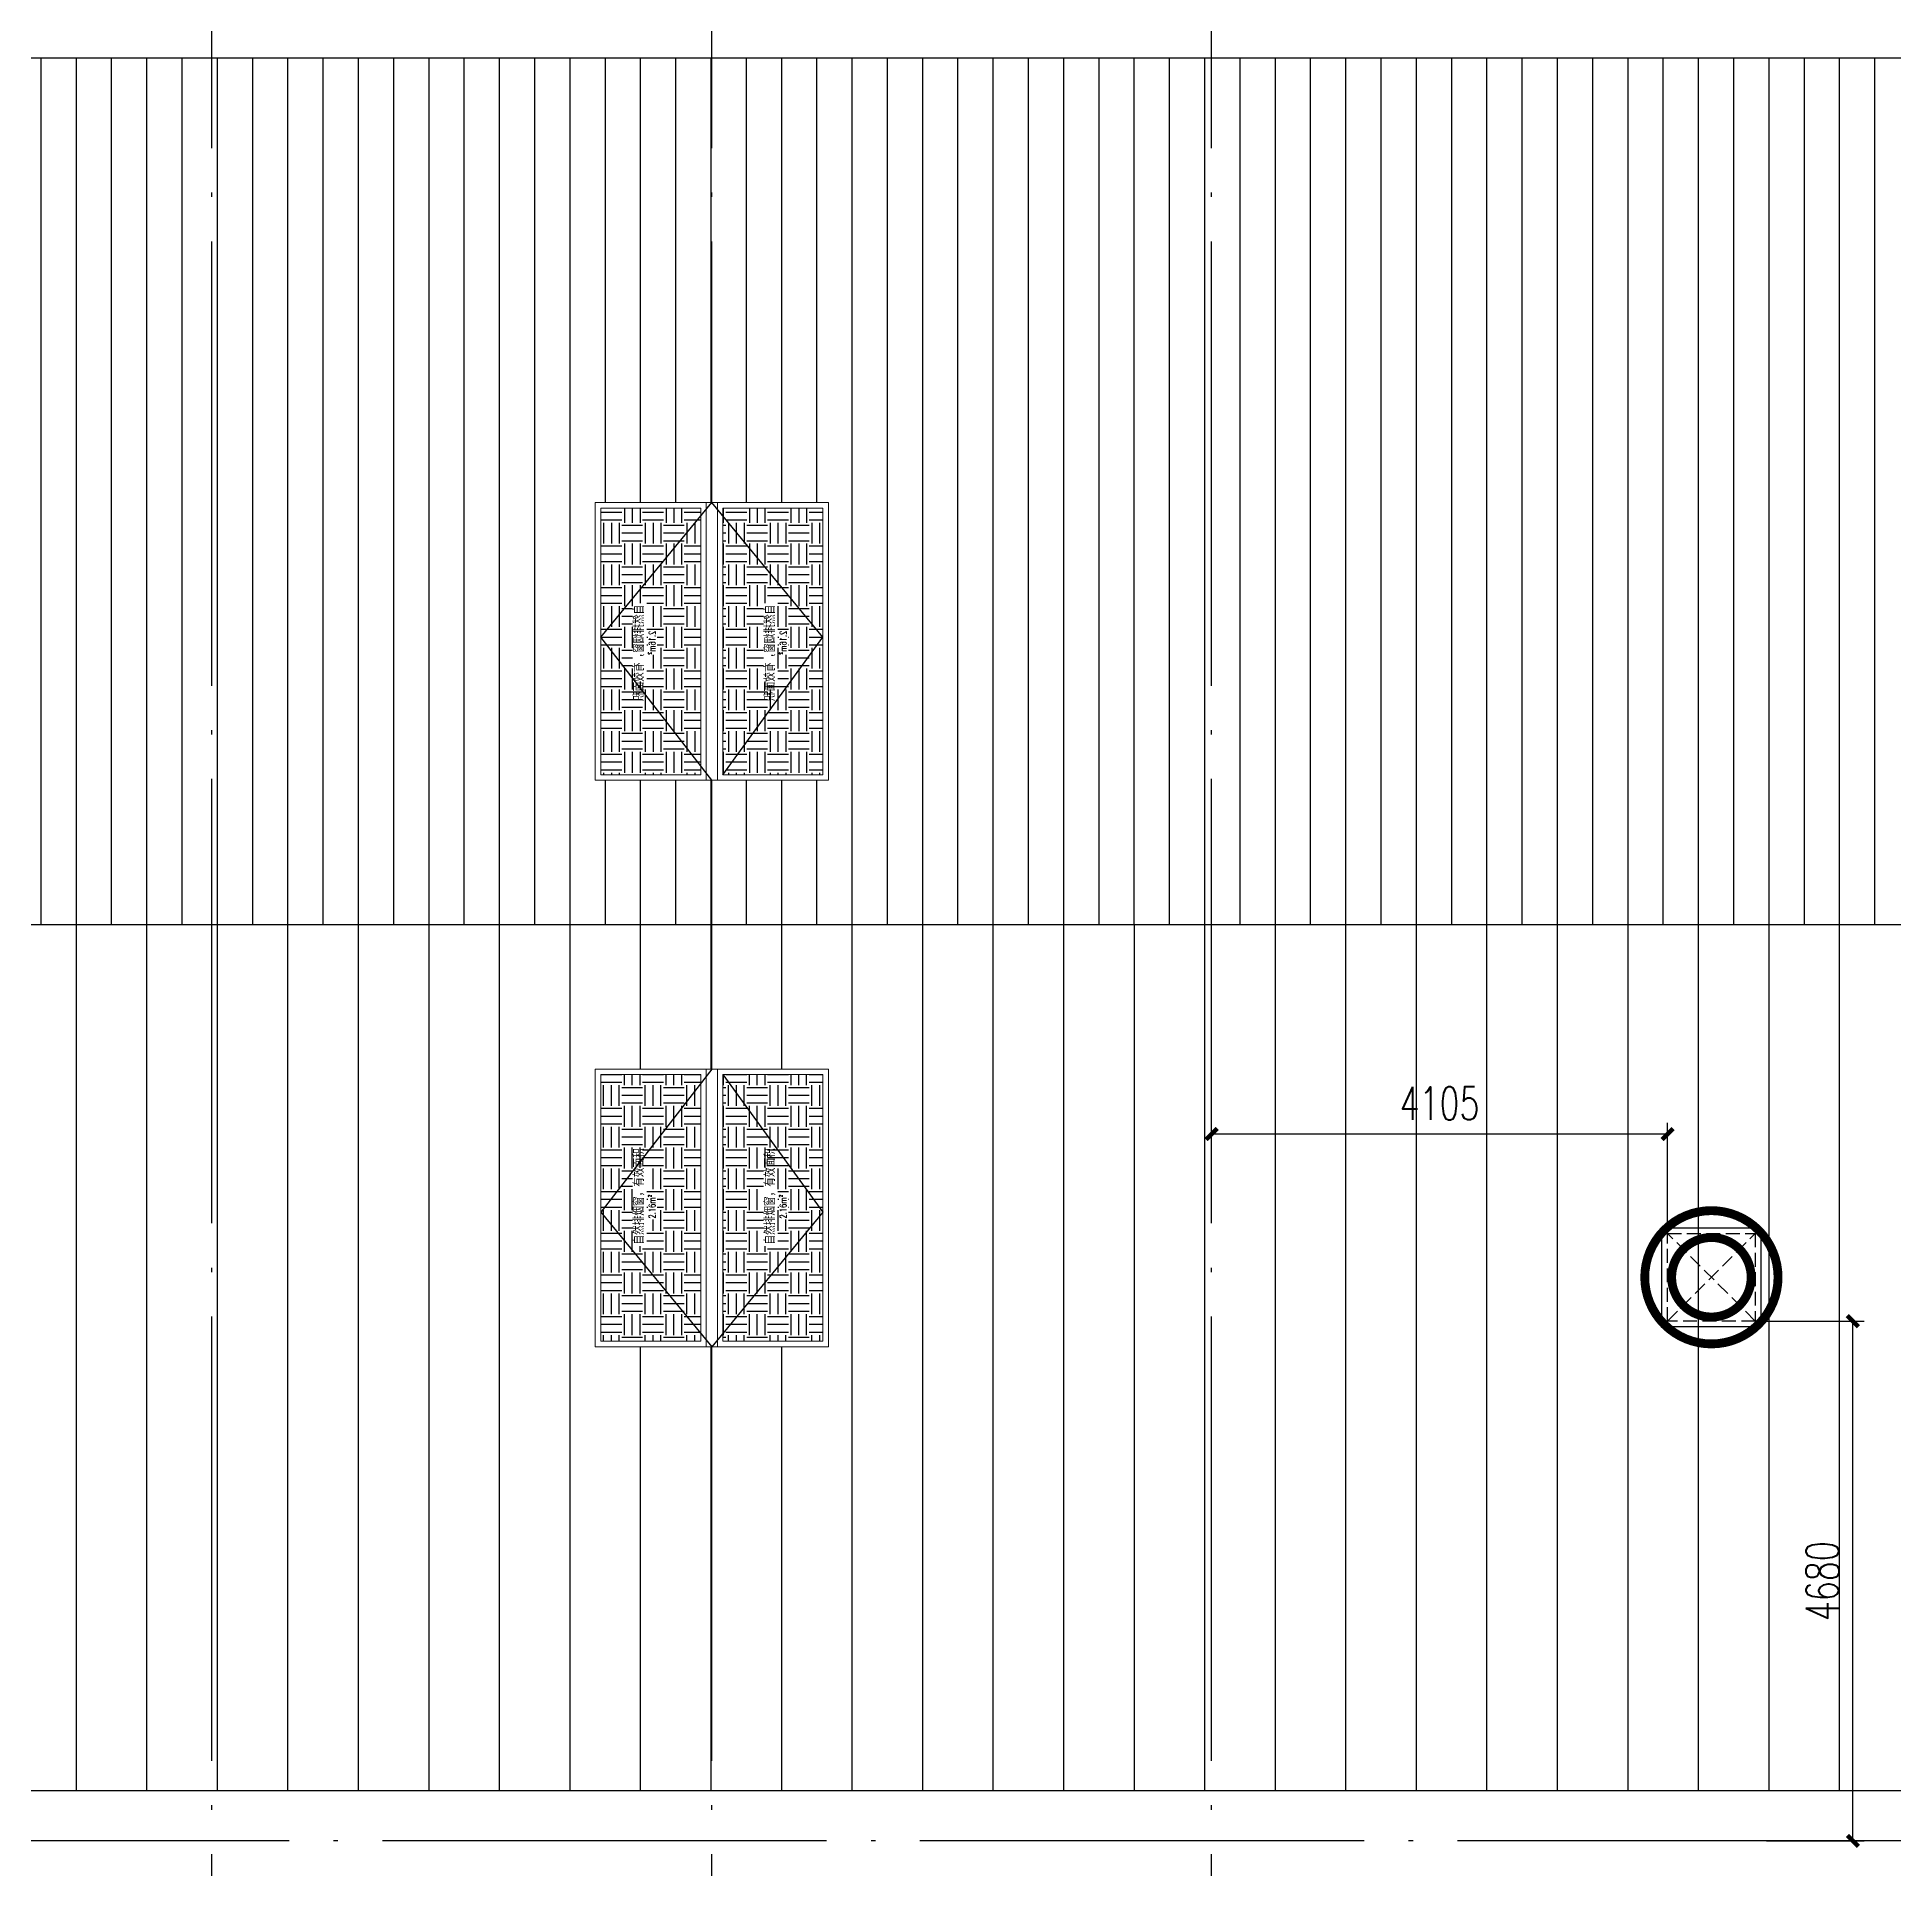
# Model space of a CAD drawing. Extents: x -555607 to 460190, y 498714 to 1664455.
# Drawn here: x 288572 to 305297, y 672810 to 689310 of the extents above; entities that cross this region are included whole.
import ezdxf

# ---------------------------------------------------------------- set-up
doc = ezdxf.new("R2010")
doc.units = 0
doc.header["$LTSCALE"] = 1000
doc.header["$MEASUREMENT"] = 0
for name, pattern in [('DASH', [0.35, 0.25, -0.1]), ('DOTE', [2.42, 2, -0.2, 0.02, -0.2]), ('HIDDEN', [9.525, 6.35, -3.175])]:
    doc.linetypes.add(name, pattern=pattern)
doc.layers.get('Defpoints').update_dxf_attribs({"color": 210})
for name, color, linetype in [('A-AXIS-DOTE', 14, 'DOTE'), ('A-AXIS-DP', 126, 'Continuous'), ('A-HATCH-2', 251, 'Continuous'), ('A-LIN-V', 9, 'Continuous'), ('A-SFCE', 30, 'Continuous'), ('A-WINDOW', 8, 'Continuous'), ('SPACE', 7, 'Continuous'), ('SPACE_HATCH', 8, 'Continuous'), ('参考线', 8, 'Continuous'), ('外框', 1, 'HIDDEN'), ('暖通', 7, 'Continuous')]:
    doc.layers.add(name, color=color, linetype=linetype)
doc.layers.add('成型线', color=3, linetype='Continuous', lineweight=18)
doc.styles.add('_TCH_DIM_T3', font='SIMPLEX', dxfattribs={"width": 0.705882, "bigfont": 'GBCBIG'})
doc.styles.add('_TCH_SPACE', font='SIMPLEX', dxfattribs={"height": 5, "bigfont": 'GBCBIG'})
doc.dimstyles.new('_TCH_ARCH&&100', dxfattribs={"dimtxt": 297.5, "dimasz": 100, "dimexe": 100, "dimexo": 100, "dimgap": 126.25, "dimtad": 1, "dimdec": 0, "dimzin": 0, "dimdsep": 46, "dimtxsty": '_TCH_DIM_T3', "dimblk": 'ARCHTICK', "dimcen": 0.09, "dimclrt": 7, "dimazin": 2, "dimtfac": 1, "dimtdec": 0, "dimtix": 1, "dimtmove": 2, "dimatfit": 3, "dimfxl": 100, "dimtolj": 1, "dimtzin": 0, "dimarcsym": 0})
pattern_1 = [(0, (0, 0), (187.5, 187.5), [187.5, -187.5]), (0, (0, 70.31), (187.5, 187.5), [187.5, -187.5]), (0, (0, 140.62), (187.5, 187.5), [187.5, -187.5]), (90, (23.44, 164.06), (-187.5, 187.5), [187.5, -187.5]), (90, (93.75, 164.06), (-187.5, 187.5), [187.5, -187.5]), (90, (164.06, 164.06), (-187.5, 187.5), [187.5, -187.5])]

# ---------------------------------------------------------------- blocks, each defined once
blk = doc.blocks.new('44')
blk.add_wipeout([(277446, 745270), (279946, 745270), (279946, 747370), (277446, 747370)]).dxf.layer = '参考线'
at = {"layer": 'SPACE_HATCH'}
h = blk.add_hatch(dxfattribs=at)
h.set_pattern_fill('土壤', color=250, scale=50, style=0)
h.set_pattern_definition(pattern_1)
h.paths.add_polyline_path([(277496, 746420), (279896, 746420), (279896, 747320), (277496, 747320)])
h.paths.add_polyline_path([(278352, 746904), (279057, 746904), (279057, 747034), (278352, 747034)])
h.paths.add_polyline_path([(278591, 746811), (278817, 746811), (278817, 746895), (278591, 746895)])
h = blk.add_hatch(dxfattribs=at)
h.set_pattern_fill('土壤', color=250, scale=50, style=0)
h.set_pattern_definition(pattern_1)
h.paths.add_polyline_path([(277496, 746220), (279896, 746220), (279896, 745320), (277496, 745320)])
h.paths.add_polyline_path([(278352, 745724), (279057, 745724), (279057, 745854), (278352, 745854)])
h.paths.add_polyline_path([(278591, 745631), (278817, 745631), (278817, 745715), (278591, 745715)])
at = {"layer": '外框', "color": 250}
for points in [[(279946, 746320), (278658, 747320), (277446, 746320)], [(279896, 746220), (278658, 745320), (277446, 746320)]]:
    blk.add_lwpolyline(points, dxfattribs=at)
at = {"layer": '成型线', "color": 8}
for p, q in [((279946, 745270), (279946, 747370)), ((277446, 746370), (279946, 746370)), ((277496, 746420), (279896, 746420)), ((277446, 746270), (279946, 746270)), ((277496, 746220), (279896, 746220))]:
    blk.add_line(p, q, dxfattribs=at)
for points in [[(279946, 745270), (277446, 745270), (277446, 747370), (279946, 747370)], [(277496, 746420), (277496, 747320), (279896, 747320), (279896, 746420)], [(279896, 746220), (279896, 745320), (277496, 745320), (277496, 746220)]]:
    blk.add_lwpolyline(points, dxfattribs=at)
at = {"layer": 'SPACE', "color": 250, "style": '_TCH_SPACE'}
for p in [(278365, 746930), (278365, 745750)]:
    blk.add_text('自然排烟窗，有效面积', height=96.5, dxfattribs=at).set_placement(p)
at = {"layer": 'SPACE', "color": 250, "style": '_TCH_SPACE', "width": 0.705882}
for s, height, p in [('2.16m', 59.5, (278600, 746828)), ('2', 29.8, (278792, 746863)), ('2.16m', 59.5, (278600, 745648)), ('2', 29.8, (278792, 745683))]:
    blk.add_text(s, height=height, dxfattribs=at).set_placement(p)
blk = doc.blocks.new('eeee')
at = {"layer": 'A-LIN-V'}
blk.add_blockref('44', (16550, 81000), dxfattribs=at)
at = {"layer": 'A-LIN-V', "xscale": -0.9999999999999998}
blk.add_blockref('44', (579042, 81000), dxfattribs=at)
blk = doc.blocks.new('423432432222')
at = {"layer": 'A-WINDOW', "rotation": 90}
blk.add_blockref('eeee', (1193916, 416524), dxfattribs=at)
blk = doc.blocks.new('242343243')
at = {"layer": 'A-WINDOW'}
blk.add_blockref('423432432222', (-71950, -33000), dxfattribs=at)
blk = doc.blocks.new('fengji')
at = {"layer": '暖通', "color": 7, "linetype": 'DASH', "ltscale": 0.5}
for p, q in [((-395, 395), (395, -395)), ((395, 395), (-395, -395))]:
    blk.add_line(p, q, dxfattribs=at)
at = {"layer": '暖通', "color": 7, "const_width": 79.8}
for points in [[(0, -600, -1), (0, 600, -1)], [(0, -600, 1), (0, 600, 1)]]:
    blk.add_lwpolyline(points, format="xyb", dxfattribs=at)
at = {"layer": '暖通', "color": 7, "ltscale": 0.5}
blk.add_lwpolyline([(-445, 445), (445, 445), (445, -445), (-445, -445)], close=True, dxfattribs=at)
at = {"layer": '暖通', "color": 7, "linetype": 'DASH', "const_width": 79.8}
for points in [[(0, -358, -1), (0, 358, -1)], [(0, -358, 1), (0, 358, 1)]]:
    blk.add_lwpolyline(points, format="xyb", dxfattribs=at)
at = {"layer": '暖通', "color": 7, "linetype": 'DASH', "ltscale": 0.5}
blk.add_lwpolyline([(-395, 395), (395, 395), (395, -395), (-395, -395)], close=True, dxfattribs=at)
blk = doc.blocks.new('_ArchTick')
at = {"color": 0, "linetype": 'ByBlock', "const_width": 0.4}
blk.add_lwpolyline([(-0.5, -0.5), (0.5, 0.5)], dxfattribs=at)
blk = doc.blocks.new('*D761')
at = {"layer": 'A-AXIS-DP', "color": 0, "lineweight": -2, "transparency": 16777216}
for p, q in [((299146, 678640), (299146, 679535)), ((299146, 679435), (303251, 679435)), ((303251, 678640), (303251, 679535))]:
    blk.add_line(p, q, dxfattribs=at)
at = {"layer": 'Defpoints', "color": 0, "transparency": 16777216}
for p in [(303251, 679435), (299146, 678540), (303251, 678540)]:
    blk.add_point(p, dxfattribs=at)
at = {"layer": 'A-AXIS-DP', "color": 0, "lineweight": -2, "transparency": 16777216, "xscale": 100, "yscale": 100, "zscale": 100, "rotation": 180}
blk.add_blockref('_ArchTick', (299146, 679435), dxfattribs=at)
at = {"layer": 'A-AXIS-DP', "color": 0, "lineweight": -2, "transparency": 16777216, "xscale": 100, "yscale": 100, "zscale": 100}
blk.add_blockref('_ArchTick', (303251, 679435), dxfattribs=at)
at = {"layer": 'A-AXIS-DP', "color": 7, "transparency": 16777216, "insert": (301198, 679710), "char_height": 297.5, "attachment_point": 5, "style": '_TCH_DIM_T3'}
blk.add_mtext('\\A1;4105', dxfattribs=at)
blk = doc.blocks.new('*D767')
at = {"layer": 'A-AXIS-DP', "color": 0, "lineweight": -2, "transparency": 16777216}
for p, q in [((304141, 677750), (305020, 677750)), ((304920, 673070), (304920, 677750)), ((304141, 673070), (305020, 673070))]:
    blk.add_line(p, q, dxfattribs=at)
at = {"layer": 'Defpoints', "color": 0, "transparency": 16777216}
for p in [(304041, 677750), (304920, 677750), (304041, 673070)]:
    blk.add_point(p, dxfattribs=at)
at = {"layer": 'A-AXIS-DP', "color": 0, "lineweight": -2, "transparency": 16777216, "xscale": 100, "yscale": 100, "zscale": 100}
for p, rotation in [((304920, 677750), 90), ((304920, 673070), 270)]:
    blk.add_blockref('_ArchTick', p, dxfattribs=dict(at, rotation=rotation))
at = {"layer": 'A-AXIS-DP', "color": 7, "transparency": 16777216, "insert": (304645, 675410), "char_height": 297.5, "attachment_point": 5, "rotation": 90, "style": '_TCH_DIM_T3'}
blk.add_mtext('\\A1;4680', dxfattribs=at)
blk = doc.blocks.new('2312321321')
at = {"layer": '暖通', "rotation": 180}
blk.add_blockref('fengji', (303645.8, 678145), dxfattribs=at)
at = {"layer": 'A-AXIS-DP'}
for p1, p2, distance, picture, middle in [((299145.8, 678540), (303250.8, 678540), 895, '*D761', (301198.3, 679710)), ((304040.8, 673070), (304040.8, 677750), -879.2, '*D767', (304645, 675410))]:
    dim = blk.add_aligned_dim(p1=p1, p2=p2, distance=distance, dimstyle='_TCH_ARCH&&100', dxfattribs=at)
    dim.commit()
    dim.dimension.update_dxf_attribs({"geometry": picture, "text_midpoint": middle})

msp = doc.modelspace()

# ---------------------------------------------------------------- hatches: boundary and pattern name
at = {"layer": 'A-HATCH-2'}
h = msp.add_hatch(dxfattribs=at)
h.set_pattern_fill('ANSI31', color=250, scale=200, angle=45)
h.set_pattern_definition([(90, (0, 0), (-317.5, 0), [])])
h.paths.add_polyline_path([(233880, 681320), (366415.7, 681320), (371645.8, 681320), (371645.8, 689120), (224674.8, 689120), (222141.3, 681320), (237560, 681320)])
h = msp.add_hatch(dxfattribs=at)
h.set_pattern_fill('ANSI31', color=250, scale=400, angle=45)
h.set_pattern_definition([(90, (0, 0), (-635, 0), [])])
h.paths.add_polyline_path([(233880, 681320), (366415.7, 681320), (371645.8, 681320), (371645.8, 673520), (219614.4, 673520), (222144.6, 681320), (237560, 681320)])

# ---------------------------------------------------------------- linework, layer by layer
at = {"layer": 'A-AXIS-DOTE', "color": 250, "ltscale": 2}
for p, q in [((290145.8, 635071.1), (290145.8, 728870)), ((294645.8, 635071.1), (294645.8, 728870)), ((299145.8, 635071.1), (299145.8, 728870)), ((377960, 673070), (203750, 673070))]:
    msp.add_line(p, q, dxfattribs=at)
at = {"layer": 'A-LIN-V', "color": 8}
for points in [[(371645.8, 689120), (224674.8, 689120)], [(371645.8, 673520), (219614.4, 673520)]]:
    msp.add_lwpolyline(points, dxfattribs=at)
at = {"layer": 'A-SFCE', "color": 8}
msp.add_lwpolyline([(222141.3, 681320), (371645.8, 681320)], dxfattribs=at)

# ---------------------------------------------------------------- next in the draw order: block references
at = {"layer": 'A-WINDOW'}
msp.add_blockref('242343243', (0, 0), dxfattribs=at)

# ---------------------------------------------------------------- next in the draw order: block references
at = {"layer": '暖通', "color": 7}
msp.add_blockref('2312321321', (0, 0), dxfattribs=at)

doc.saveas('drawing.dxf')
